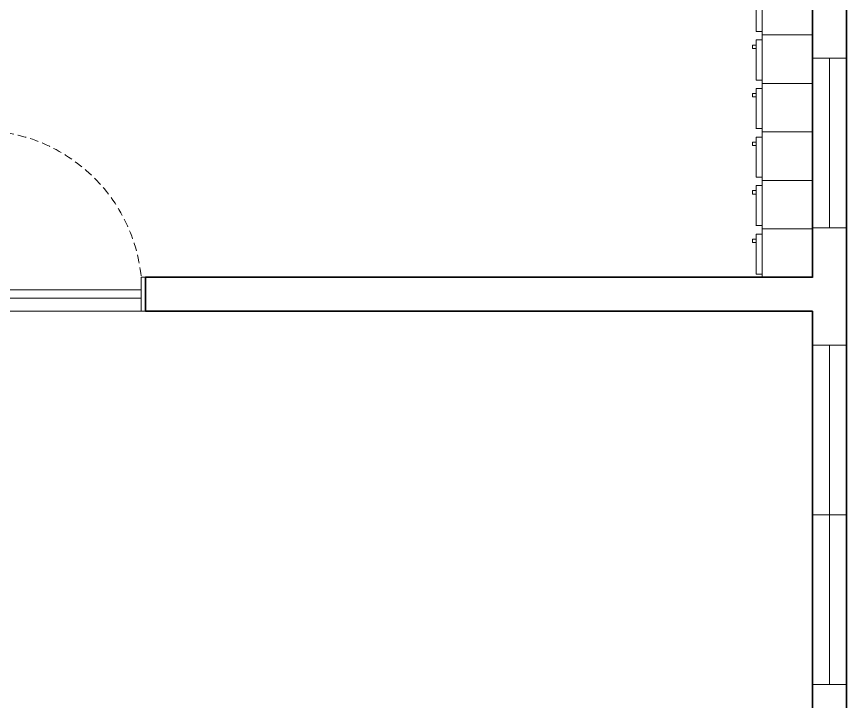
# Model space of a CAD drawing. Header units: millimetres. Extents: x -5316 to 10114, y -10026 to 11025.
# Drawn here: x 4674.4 to 5163.9, y 3497.2 to 3900.7 of the extents above; entities that cross this region are included whole.
import ezdxf

# ---------------------------------------------------------------- set-up
doc = ezdxf.new("R2010")
doc.units = ezdxf.units.MM
doc.linetypes.add('HIDDEN', pattern=[0.375, 0.25, -0.125])
for name, color, linetype, lineweight in [('DUVAR', 1, 'Continuous', 35), ('PL-KAPI', 43, 'Continuous', 13), ('tefrişler', 13, 'Continuous', 5), ('öz-cam', 4, 'Continuous', 5)]:
    doc.layers.add(name, color=color, linetype=linetype, lineweight=lineweight)

# ---------------------------------------------------------------- blocks, each defined once
blk = doc.blocks.new('WEFWEF')
at = {"layer": 'DUVAR'}
for p, q in [((46510.16, 84043.75), (46510.16, 84023.75)), ((46610.16, 84043.75), (46610.16, 84023.75))]:
    blk.add_line(p, q, dxfattribs=at)
at = {"layer": 'PL-KAPI', "lineweight": 15}
for p, q in [((46512.66, 84036.34), (46512.66, 84031.34)), ((46607.66, 84036.34), (46512.66, 84036.34)), ((46607.66, 84031.34), (46512.66, 84031.34))]:
    blk.add_line(p, q, dxfattribs=at)
at = {"layer": 'PL-KAPI', "linetype": 'HIDDEN', "ltscale": 20}
blk.add_lwpolyline([(46512.66, 84043.75, -0.384846), (46607.66, 84130.17), (46607.66, 84035.17)], format="xyb", dxfattribs=at)
at = {"layer": 'PL-KAPI', "lineweight": 15}
for points in [[(46512.66, 84043.75), (46510.16, 84043.75), (46510.16, 84023.75), (46512.66, 84023.75)], [(46610.16, 84043.75), (46607.66, 84043.75), (46607.66, 84023.75), (46610.16, 84023.75)]]:
    blk.add_lwpolyline(points, close=True, dxfattribs=at)
blk = doc.blocks.new('Q3WFQ')
at = {"layer": 'tefrişler'}
for p, q in [((48624.63, 84082.76), (48626.63, 84082.76)), ((48624.63, 84080.65), (48624.63, 84082.76)), ((48626.63, 84080.65), (48626.63, 84082.76)), ((48605.94, 84080.65), (48629.63, 84080.65)), ((48606.03, 84077.15), (48606.03, 84080.65)), ((48606.23, 84080.65), (48629.63, 84080.65)), ((48629.63, 84080.65), (48629.63, 84079.15)), ((48629.63, 84080.65), (48629.63, 84077.15)), ((48604.03, 84077.15), (48632.63, 84077.15)), ((48604.03, 84047.47), (48604.03, 84077.15)), ((48604.03, 84047.47), (48604.03, 84077.15)), ((48632.63, 84047.47), (48632.63, 84077.15)), ((48632.63, 84047.47), (48632.63, 84077.15)), ((48604.23, 84047.47), (48632.63, 84047.47))]:
    blk.add_line(p, q, dxfattribs=at)

msp = doc.modelspace()

# ---------------------------------------------------------------- linework, layer by layer
at = {"layer": 'DUVAR'}
for p, q in [((5143.89, 3746.97), (5143.89, 4407.17)), ((5163.89, 2807.17), (5163.89, 4407.17)), ((5143.89, 3747.17), (4750.44, 3747.17)), ((5143.89, 3727.17), (4750.44, 3727.17)), ((5143.89, 2807.17), (5143.89, 3727.17))]:
    msp.add_line(p, q, dxfattribs=at)
at = {"layer": 'DUVAR', "color": 251, "lineweight": 0, "true_color": 0x636466}
for p, q in [((5143.89, 3727.17), (2896.13, 3727.17)), ((5143.89, 3487.17), (5143.89, 3727.17))]:
    msp.add_line(p, q, dxfattribs=at)
at = {"layer": 'öz-cam'}
for p, q in [((5143.89, 3876.17), (5163.89, 3876.17)), ((5153.89, 3776.17), (5153.89, 3876.17)), ((5143.89, 3776.17), (5163.89, 3776.17)), ((5143.89, 3707.17), (5163.89, 3707.17)), ((5153.89, 3607.17), (5153.89, 3707.17)), ((5143.89, 3607.17), (5163.89, 3607.17)), ((5143.89, 3607.17), (5163.89, 3607.17)), ((5153.89, 3507.17), (5153.89, 3607.17)), ((5143.89, 3507.17), (5163.89, 3507.17))]:
    msp.add_line(p, q, dxfattribs=at)

# ---------------------------------------------------------------- block references
at = {"layer": 'PL-KAPI', "xscale": -1}
msp.add_blockref('WEFWEF', (51260.6, -80296.58), dxfattribs=at)
at = {"layer": 'tefrişler', "rotation": 90}
for p in [(89191.36, -44714.09), (89191.36, -44742.69), (89191.36, -44771.28), (89191.36, -44799.87), (89191.36, -44828.47), (89191.36, -44857.06)]:
    msp.add_blockref('Q3WFQ', p, dxfattribs=at)

doc.saveas('drawing.dxf')
